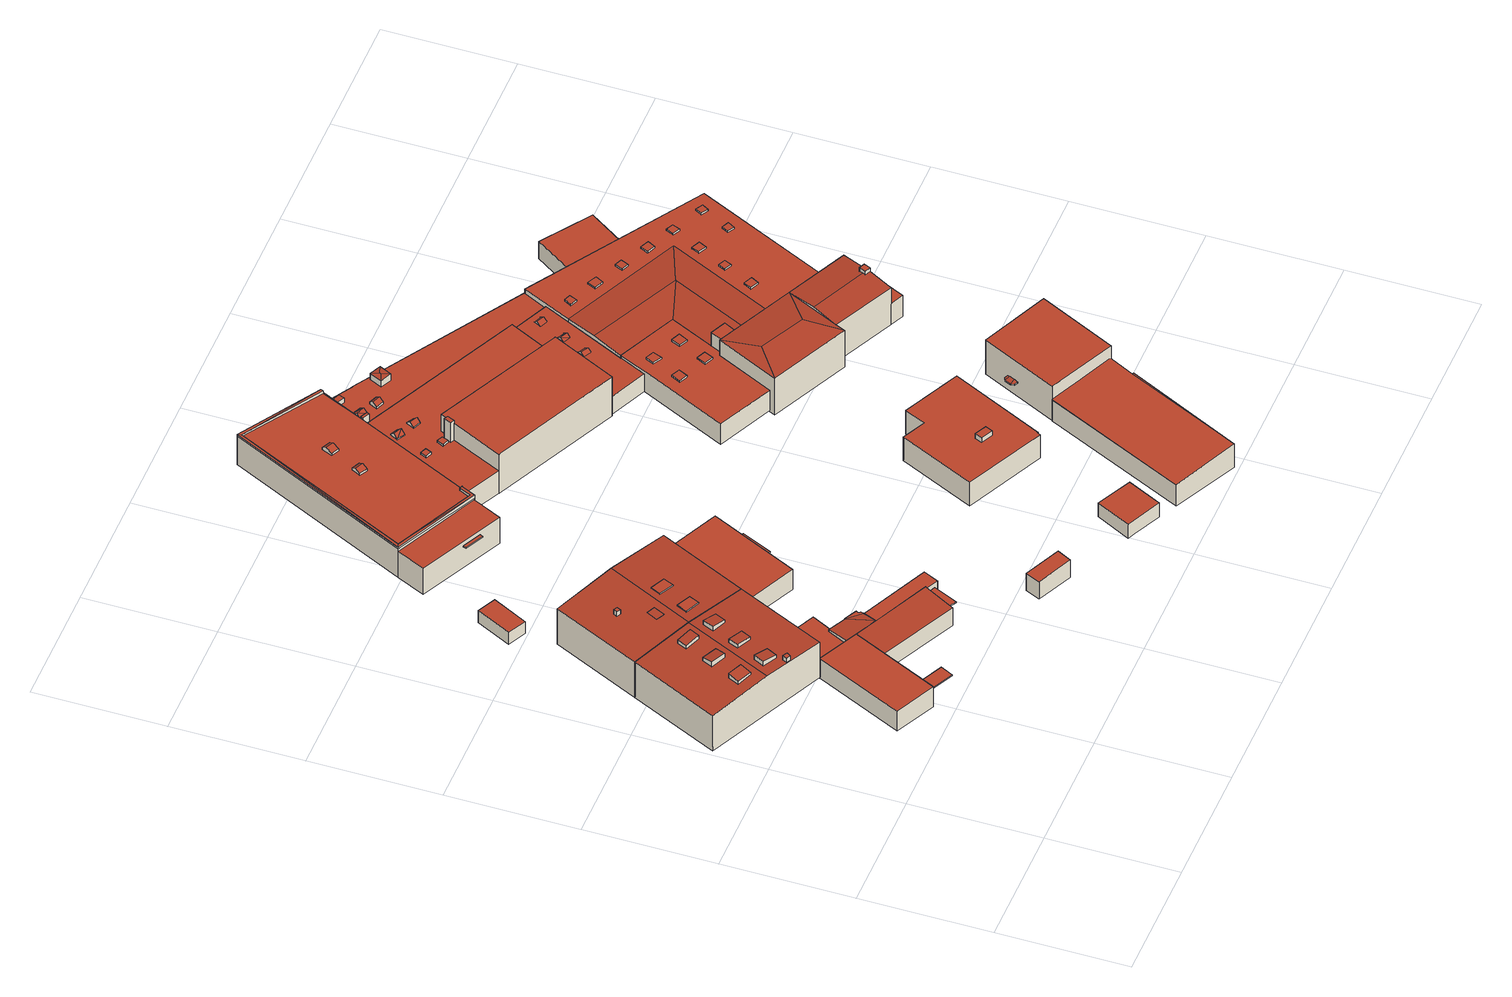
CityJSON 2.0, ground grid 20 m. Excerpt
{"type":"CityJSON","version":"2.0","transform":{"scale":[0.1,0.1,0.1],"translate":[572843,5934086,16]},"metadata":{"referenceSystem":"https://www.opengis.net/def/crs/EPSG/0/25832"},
"CityObjects":{
"building1":{"type":"Building","attributes":{"Grundfläche 2D":"310.039608","Grundhöhe NN":"16.755"},"children":["building1-1","building1-2","building1-3","building1-4","building1-5","building1-6","building1-7"],"geometry":[{"type":"Solid","lod":"3","boundaries":[[[[0,1,2,3]],[[1,4,5,2]],[[4,1,0,6,7]],[[5,4,7,8]],[[3,2,5,8,9]],[[0,3,9,6]],[[7,6,9,8]]]],"semantics":{"surfaces":[{"type":"RoofSurface"},{"type":"WallSurface"},{"type":"GroundSurface"}],"values":[[0,0,1,1,1,1,2]]}}]},
"building1-1":{"type":"BuildingInstallation","parents":["building1"],"geometry":[{"type":"MultiSurface","lod":"3","boundaries":[[[10,11,12,13]],[[13,12,14,15]],[[10,13,15,16]],[[11,10,16,17]],[[12,11,17,14]]],"semantics":{"surfaces":[{"type":"RoofSurface"},{"type":"WallSurface"}],"values":[0,1,1,1,1]}}]},
"building1-2":{"type":"BuildingInstallation","parents":["building1"],"geometry":[{"type":"MultiSurface","lod":"3","boundaries":[[[18,19,20,21]],[[21,20,22,23]],[[18,21,23,24]],[[19,18,24,25]],[[20,19,25,22]]],"semantics":{"surfaces":[{"type":"RoofSurface"},{"type":"WallSurface"}],"values":[0,1,1,1,1]}}]},
"building1-3":{"type":"BuildingInstallation","parents":["building1"],"geometry":[{"type":"MultiSurface","lod":"3","boundaries":[[[26,27,28,29]],[[29,28,30,31]],[[26,29,31,32]],[[27,26,32,33]],[[28,27,33,30]]],"semantics":{"surfaces":[{"type":"RoofSurface"},{"type":"WallSurface"}],"values":[0,1,1,1,1]}}]},
"building1-4":{"type":"BuildingInstallation","parents":["building1"],"geometry":[{"type":"MultiSurface","lod":"3","boundaries":[[[34,35,36,37]],[[37,36,38,39]],[[34,37,39,40]],[[35,34,40,41]],[[36,35,41,38]]],"semantics":{"surfaces":[{"type":"RoofSurface"},{"type":"WallSurface"}],"values":[0,1,1,1,1]}}]},
"building1-5":{"type":"BuildingInstallation","parents":["building1"],"geometry":[{"type":"MultiSurface","lod":"3","boundaries":[[[42,43,44,45]],[[46,47,44,43]],[[47,48,45,44]],[[42,45,48,49]],[[43,42,49,46]]],"semantics":{"surfaces":[{"type":"RoofSurface"},{"type":"WallSurface"}],"values":[0,1,1,1,1]}}]},
"building1-6":{"type":"BuildingInstallation","parents":["building1"],"geometry":[{"type":"MultiSurface","lod":"3","boundaries":[[[50,51,52,53]],[[54,55,53,52]],[[55,56,50,53]],[[51,50,56,57]],[[52,51,57,54]]],"semantics":{"surfaces":[{"type":"RoofSurface"},{"type":"WallSurface"}],"values":[0,1,1,1,1]}}]},
"building1-7":{"type":"BuildingInstallation","parents":["building1"],"geometry":[{"type":"MultiSurface","lod":"3","boundaries":[[[58,59,60,61]],[[61,60,62,63]],[[58,61,63,64]],[[59,58,64,65]],[[60,59,65,62]]],"semantics":{"surfaces":[{"type":"RoofSurface"},{"type":"WallSurface"}],"values":[0,1,1,1,1]}}]},
"building2":{"type":"Building","attributes":{"Grundfläche 2D":"172.678818","Grundhöhe NN":"16.724"},"children":["building2-1","building2-2"],"geometry":[{"type":"Solid","lod":"3","boundaries":[[[[66,67,68,69,70]],[[71,72,73,74,75,70]],[[66,70,76,77]],[[67,66,77,78]],[[68,67,78,79]],[[70,69,68,79,80,81,71]],[[74,73,72,82,83]],[[70,75,74,83,76]],[[72,71,81,82]],[[79,78,77,76,83,82,81,80]]]],"semantics":{"surfaces":[{"type":"RoofSurface"},{"type":"WallSurface"},{"type":"GroundSurface"}],"values":[[0,0,1,1,1,1,1,1,1,2]]}}]},
"building2-1":{"type":"BuildingInstallation","parents":["building2"],"geometry":[{"type":"MultiSurface","lod":"3","boundaries":[[[84,85,86,87]],[[88,89,87,86]],[[89,90,84,87]],[[90,91,85,84]],[[91,88,86,85]],[[91,90,89,88]]],"semantics":{"surfaces":[{"type":"RoofSurface"},{"type":"WallSurface"},{"type":"OuterCeilingSurface"}],"values":[0,1,1,1,1,2]}}]},
"building2-2":{"type":"BuildingInstallation","parents":["building2"],"geometry":[{"type":"MultiSurface","lod":"3","boundaries":[[[92,93,94,95]],[[96,97,92,95]],[[98,96,95,94]],[[97,99,93,92]],[[99,98,94,93]],[[99,97,96,98]]],"semantics":{"surfaces":[{"type":"RoofSurface"},{"type":"WallSurface"},{"type":"OuterCeilingSurface"}],"values":[0,1,1,1,1,2]}}]},
"building3":{"type":"Building","attributes":{"Grundfläche 2D":"310.205387","Grundhöhe NN":"16.750"},"children":["building3-1","building3-2","building3-3","building3-4"],"geometry":[{"type":"Solid","lod":"3","boundaries":[[[[100,101,0,102]],[[4,101,100,103]],[[102,0,6,104]],[[103,100,102,104,105]],[[4,103,105,7]],[[6,0,101,4,7]],[[104,6,7,105]]]],"semantics":{"surfaces":[{"type":"RoofSurface"},{"type":"WallSurface"},{"type":"GroundSurface"}],"values":[[0,0,1,1,1,1,2]]}}]},
"building3-1":{"type":"BuildingInstallation","parents":["building3"],"geometry":[{"type":"MultiSurface","lod":"3","boundaries":[[[106,107,108,109]],[[110,111,109,108]],[[111,112,106,109]],[[107,106,112,113]],[[108,107,113,110]]],"semantics":{"surfaces":[{"type":"RoofSurface"},{"type":"WallSurface"}],"values":[0,1,1,1,1]}}]},
"building3-2":{"type":"BuildingInstallation","parents":["building3"],"geometry":[{"type":"MultiSurface","lod":"3","boundaries":[[[114,115,116,117]],[[117,116,118,119]],[[114,117,119,120]],[[115,114,120,121]],[[116,115,121,118]]],"semantics":{"surfaces":[{"type":"RoofSurface"},{"type":"WallSurface"}],"values":[0,1,1,1,1]}}]},
"building3-3":{"type":"BuildingInstallation","parents":["building3"],"geometry":[{"type":"MultiSurface","lod":"3","boundaries":[[[122,123,124,125]],[[124,123,126]],[[126,127,125,124]],[[127,122,125]]],"semantics":{"surfaces":[{"type":"RoofSurface"},{"type":"WallSurface"}],"values":[0,1,1,1]}}]},
"building3-4":{"type":"BuildingInstallation","parents":["building3"],"geometry":[{"type":"MultiSurface","lod":"3","boundaries":[[[128,129,130,131]],[[131,130,132,133]],[[128,131,133,134]],[[129,128,134,135]],[[130,129,135,132]]],"semantics":{"surfaces":[{"type":"RoofSurface"},{"type":"WallSurface"}],"values":[0,1,1,1,1]}}]},
"building4":{"type":"Building","attributes":{"Grundfläche 2D":"18.936810","Grundhöhe NN":"16.841"},"geometry":[{"type":"Solid","lod":"3","boundaries":[[[[136,137,138,139]],[[140,141,139,138]],[[141,142,136,139]],[[142,143,137,136]],[[143,140,138,137]],[[143,142,141,140]]]],"semantics":{"surfaces":[{"type":"RoofSurface"},{"type":"WallSurface"},{"type":"GroundSurface"}],"values":[[0,1,1,1,1,2]]}}]},
"building5":{"type":"Building","attributes":{"Grundfläche 2D":"89.527961","Grundhöhe NN":"16.610"},"geometry":[{"type":"Solid","lod":"3","boundaries":[[[[144,145,146,147,148,149]],[[150,151,152,153,154]],[[155,156,157]],[[158,159,157,156,160,161]],[[162,163,156]],[[163,160,156]],[[164,160,163,165,166,167]],[[148,147,168,169]],[[149,148,169,170]],[[144,149,170,171]],[[145,144,171,172]],[[154,153,173,174]],[[150,154,174,175]],[[151,150,175,176]],[[153,152,177,173]],[[155,157,159,145,172,178,179]],[[151,162,156,155,179,177,152]],[[162,151,176,180,163]],[[165,163,180,181]],[[166,165,181,182]],[[167,166,182,183]],[[164,167,183,184]],[[160,164,184,185]],[[158,161,160,185,168,147,146]],[[158,146,145,159]],[[170,169,168,185,184,183,182,181,180,176,175,174,173,177,179,178,172,171]]]],"semantics":{"surfaces":[{"type":"RoofSurface"},{"type":"WallSurface"},{"type":"GroundSurface"}],"values":[[0,0,0,0,0,0,0,1,1,1,1,1,1,1,1,1,1,1,1,1,1,1,1,1,1,2]]}}]},
"building6":{"type":"Building","attributes":{"Grundfläche 2D":"149.419135","Grundhöhe NN":"16.743"},"children":["building6-1"],"geometry":[{"type":"Solid","lod":"3","boundaries":[[[[186,187,188,189]],[[187,186,190,191]],[[187,191,192,188]],[[189,188,192,193]],[[186,189,193,190]],[[191,190,193,192]]]],"semantics":{"surfaces":[{"type":"RoofSurface"},{"type":"WallSurface"},{"type":"GroundSurface"}],"values":[[0,1,1,1,1,2]]}}]},
"building6-1":{"type":"BuildingInstallation","parents":["building6"],"geometry":[{"type":"MultiSurface","lod":"3","boundaries":[[[194,195,196,197]],[[198,199,196,195]],[[199,200,197,196]],[[200,201,194,197]],[[201,198,195,194]],[[198,201,200,199]]],"semantics":{"surfaces":[{"type":"RoofSurface"},{"type":"WallSurface"},{"type":"OuterCeilingSurface"}],"values":[0,1,1,1,1,2]}}]},
"building7":{"type":"Building","attributes":{"Grundfläche 2D":"14.626536","Grundhöhe NN":"16.301"},"geometry":[{"type":"Solid","lod":"3","boundaries":[[[[202,203,204,205]],[[206,207,205,204]],[[207,208,202,205]],[[208,209,203,202]],[[209,206,204,203]],[[209,208,207,206]]]],"semantics":{"surfaces":[{"type":"RoofSurface"},{"type":"WallSurface"},{"type":"GroundSurface"}],"values":[[0,1,1,1,1,2]]}}]},
"building8":{"type":"Building","attributes":{"Grundfläche 2D":"34.923284","Grundhöhe NN":"16.672"},"geometry":[{"type":"Solid","lod":"3","boundaries":[[[[210,211,212,213,214]],[[215,216,214,213]],[[216,217,218,211,210,214]],[[218,219,212,211]],[[219,215,213,212]],[[219,218,217,216,215]]]],"semantics":{"surfaces":[{"type":"RoofSurface"},{"type":"WallSurface"},{"type":"GroundSurface"}],"values":[[0,1,1,1,1,2]]}}]},
"building9":{"type":"Building","attributes":{"Grundfläche 2D":"1410.122589","Grundhöhe NN":"16.759"},"children":["building9-1","building9-2","building9-3","building9-4","building9-5","building9-6","building9-7","building9-8","building9-9","building9-10","building9-11","building9-12","building9-13","building9-14","building9-15","building9-16"],"geometry":[{"type":"Solid","lod":"3","boundaries":[[[[220,221,222]],[[221,223,222]],[[224,221,220]],[[225,226,224]],[[226,221,224]],[[226,225,227,228,229,230,231]],[[232,233,234,235,236,237,238,239,240,241]],[[242,243,244,245,246,247,248,249,250,251,252,253,254]],[[255,256,257,258,259,260,261,262]],[[263,257,256]],[[264,265,266,267,268,269,270,271,272,273]],[[274,275,276,277]],[[278,279,280,281,282,283,284]],[[285,286,220,222]],[[286,287,224,220]],[[287,288,289,227,225,224]],[[289,290,255,229,228,227]],[[255,262,230,229]],[[231,230,262,261]],[[226,231,261,260]],[[221,226,260,259]],[[223,221,259,258]],[[258,257,285,222,223]],[[276,275,291,292]],[[276,292,293,277]],[[274,277,293,294]],[[245,244,295,296]],[[246,245,296,297]],[[247,246,297,298]],[[248,247,298,299]],[[249,248,299,300]],[[250,249,300,301]],[[251,250,301,302]],[[285,251,302,303,286]],[[286,303,291,275,287]],[[304,289,288,287,275,274,294]],[[237,254,253,263,256,255,290,289,304,305,239,238]],[[263,253,252,257]],[[257,252,251,285]],[[269,268,306,307]],[[270,269,307,308]],[[271,270,308,309]],[[310,295,244,264,273,272,271,309,311]],[[264,244,243,265]],[[267,278,284,312,306,268]],[[233,280,279,278,267,266,234]],[[241,240,313,314,282,281,280,233,232]],[[284,283,282,314,315,312]],[[242,236,235,234,266,265,243]],[[236,242,254,237]],[[240,239,305,313]],[[315,314,313,305,304,294,293,292,291,303,302,301,300,299,298,297,296,295,310,311,309,308,307,306,312]]]],"semantics":{"surfaces":[{"type":"RoofSurface"},{"type":"WallSurface"},{"type":"GroundSurface"}],"values":[[0,0,0,0,0,0,0,0,0,0,0,0,0,1,1,1,1,1,1,1,1,1,1,1,1,1,1,1,1,1,1,1,1,1,1,1,1,1,1,1,1,1,1,1,1,1,1,1,1,1,1,2]]}}]},
"building9-1":{"type":"BuildingInstallation","parents":["building9"],"geometry":[{"type":"MultiSurface","lod":"3","boundaries":[[[316,317,318,319]],[[320,316,319,321]],[[318,322,323,321,319]],[[323,324,320,321]],[[320,324,325,317,316]],[[325,322,318,317]]],"semantics":{"surfaces":[{"type":"RoofSurface"},{"type":"WallSurface"}],"values":[0,0,1,1,1,1]}}]},
"building9-2":{"type":"BuildingInstallation","parents":["building9"],"geometry":[{"type":"MultiSurface","lod":"3","boundaries":[[[326,327,328]],[[329,327,326]],[[330,328,331]],[[326,328,330]],[[327,331,328]],[[330,329,326]]],"semantics":{"surfaces":[{"type":"RoofSurface"},{"type":"WallSurface"}],"values":[0,0,0,0,1,1]}}]},
"building9-3":{"type":"BuildingInstallation","parents":["building9"],"geometry":[{"type":"MultiSurface","lod":"3","boundaries":[[[332,333,334,335]],[[336,332,335,337]],[[334,337,335]],[[336,333,332]]],"semantics":{"surfaces":[{"type":"RoofSurface"},{"type":"WallSurface"}],"values":[0,0,1,1]}}]},
"building9-4":{"type":"BuildingInstallation","parents":["building9"],"geometry":[{"type":"MultiSurface","lod":"3","boundaries":[[[338,339,340,341]],[[342,339,338,343]],[[341,343,338]],[[342,340,339]]],"semantics":{"surfaces":[{"type":"RoofSurface"},{"type":"WallSurface"}],"values":[0,0,1,1]}}]},
"building9-5":{"type":"BuildingInstallation","parents":["building9"],"geometry":[{"type":"MultiSurface","lod":"3","boundaries":[[[344,345,346,347]],[[347,346,348,349]],[[344,347,349,350]],[[345,344,350,351]],[[346,345,351,348]]],"semantics":{"surfaces":[{"type":"RoofSurface"},{"type":"WallSurface"}],"values":[0,1,1,1,1]}}]},
"building9-6":{"type":"BuildingInstallation","parents":["building9"],"geometry":[{"type":"MultiSurface","lod":"3","boundaries":[[[352,353,354]],[[355,354,356]],[[352,354,355]],[[355,356,357]],[[353,358,359,356,354]],[[359,360,357,356]],[[357,360,361,352,355]],[[361,358,353,352]]],"semantics":{"surfaces":[{"type":"RoofSurface"},{"type":"WallSurface"}],"values":[0,0,0,0,1,1,1,1]}}]},
"building9-7":{"type":"BuildingInstallation","parents":["building9"],"geometry":[{"type":"MultiSurface","lod":"3","boundaries":[[[362,363,364,365]],[[366,363,362,367]],[[368,369,365,364]],[[365,369,370,367,362]],[[366,367,370,371]],[[366,371,368,364,363]]],"semantics":{"surfaces":[{"type":"RoofSurface"},{"type":"WallSurface"}],"values":[0,0,1,1,1,1]}}]},
"building9-8":{"type":"BuildingInstallation","parents":["building9"],"geometry":[{"type":"MultiSurface","lod":"3","boundaries":[[[372,373,374,375]],[[374,241,232,375]],[[372,375,232,376]],[[373,372,376,377]],[[241,374,373,377]]],"semantics":{"surfaces":[{"type":"RoofSurface"},{"type":"WallSurface"}],"values":[0,1,1,1,1]}}]},
"building9-9":{"type":"BuildingInstallation","parents":["building9"],"geometry":[{"type":"MultiSurface","lod":"3","boundaries":[[[378,379,380,381]],[[381,380,382,383]],[[378,381,383,384]],[[379,378,384,385]],[[380,379,385,382]]],"semantics":{"surfaces":[{"type":"RoofSurface"},{"type":"WallSurface"}],"values":[0,1,1,1,1]}}]},
"building9-10":{"type":"BuildingInstallation","parents":["building9"],"geometry":[{"type":"MultiSurface","lod":"3","boundaries":[[[386,387,388,389]],[[390,387,386,391]],[[392,393,389,388]],[[389,393,394,391,386]],[[394,395,390,391]],[[390,395,392,388,387]]],"semantics":{"surfaces":[{"type":"RoofSurface"},{"type":"WallSurface"}],"values":[0,0,1,1,1,1]}}]},
"building9-11":{"type":"BuildingInstallation","parents":["building9"],"geometry":[{"type":"MultiSurface","lod":"3","boundaries":[[[396,397,398]],[[399,397,396]],[[400,398,401]],[[396,398,400]],[[397,402,403,401,398]],[[400,401,403,404]],[[400,404,405,399,396]],[[397,399,405,402]]],"semantics":{"surfaces":[{"type":"RoofSurface"},{"type":"WallSurface"}],"values":[0,0,0,0,1,1,1,1]}}]},
"building9-12":{"type":"BuildingInstallation","parents":["building9"],"geometry":[{"type":"MultiSurface","lod":"3","boundaries":[[[406,407,408,409]],[[410,411,409,408]],[[406,409,411,412]],[[412,413,407,406]],[[408,407,413,410]]],"semantics":{"surfaces":[{"type":"RoofSurface"},{"type":"WallSurface"}],"values":[0,1,1,1,1]}}]},
"building9-13":{"type":"BuildingInstallation","parents":["building9"],"geometry":[{"type":"MultiSurface","lod":"3","boundaries":[[[414,415,416,417]],[[417,416,418,419]],[[414,417,419,420]],[[420,421,415,414]],[[421,418,416,415]]],"semantics":{"surfaces":[{"type":"RoofSurface"},{"type":"WallSurface"}],"values":[0,1,1,1,1]}}]},
"building9-14":{"type":"BuildingInstallation","parents":["building9"],"geometry":[{"type":"MultiSurface","lod":"3","boundaries":[[[422,423,424]],[[422,425,426,423]],[[425,422,424,427]],[[425,427,426]],[[424,423,428,429]],[[427,424,429,430]],[[426,427,430,431]],[[423,426,431,428]]],"semantics":{"surfaces":[{"type":"RoofSurface"},{"type":"WallSurface"}],"values":[0,0,0,0,1,1,1,1]}}]},
"building9-15":{"type":"BuildingInstallation","parents":["building9"],"geometry":[{"type":"MultiSurface","lod":"3","boundaries":[[[432,433,434,435]],[[436,433,432,437]],[[438,439,435,434]],[[435,439,440,437,432]],[[440,441,436,437]],[[436,441,438,434,433]]],"semantics":{"surfaces":[{"type":"RoofSurface"},{"type":"WallSurface"}],"values":[0,0,1,1,1,1]}}]},
"building9-16":{"type":"BuildingInstallation","parents":["building9"],"geometry":[{"type":"MultiSurface","lod":"3","boundaries":[[[442,443,444,445]],[[446,447,445,444]],[[447,448,442,445]],[[448,449,443,442]],[[449,446,444,443]],[[449,448,447,446]]],"semantics":{"surfaces":[{"type":"RoofSurface"},{"type":"WallSurface"},{"type":"OuterCeilingSurface"}],"values":[0,1,1,1,1,2]}}]},
"building10":{"type":"Building","attributes":{"Grundfläche 2D":"208.791416","Grundhöhe NN":"16.507"},"children":["building10-1","building10-2"],"geometry":[{"type":"Solid","lod":"3","boundaries":[[[[450,451,452,453,454,455,456,457]],[[450,457,458,459]],[[451,450,459,460]],[[452,451,460,461]],[[452,461,462,453]],[[454,453,462,463]],[[455,454,463,464]],[[456,455,464,465]],[[457,456,465,458]],[[458,465,464,463,462,461,460,459]]]],"semantics":{"surfaces":[{"type":"RoofSurface"},{"type":"WallSurface"},{"type":"GroundSurface"}],"values":[[0,1,1,1,1,1,1,1,1,2]]}}]},
"building10-1":{"type":"BuildingInstallation","parents":["building10"],"geometry":[{"type":"MultiSurface","lod":"3","boundaries":[[[466,467,468,469]],[[469,468,470,471]],[[466,469,471,472]],[[467,466,472,473]],[[468,467,473,470]]],"semantics":{"surfaces":[{"type":"RoofSurface"},{"type":"WallSurface"}],"values":[0,1,1,1,1]}}]},
"building10-2":{"type":"BuildingInstallation","parents":["building10"],"geometry":[{"type":"MultiSurface","lod":"3","boundaries":[[[474,475,476,477]],[[478,479,476,475]],[[479,480,477,476]],[[480,481,474,477]],[[481,478,475,474]],[[478,481,480,479]]],"semantics":{"surfaces":[{"type":"RoofSurface"},{"type":"WallSurface"},{"type":"OuterCeilingSurface"}],"values":[0,1,1,1,1,2]}}]},
"building11":{"type":"Building","attributes":{"Grundfläche 2D":"415.793900","Grundhöhe NN":"16.498"},"children":["building11-1"],"geometry":[{"type":"Solid","lod":"3","boundaries":[[[[482,483,484,485,486]],[[482,487,483]],[[488,486,485]],[[489,490,491,492]],[[490,489,493,494]],[[485,491,490,494,495]],[[496,492,491,485,484,497]],[[489,492,496,493]],[[484,483,498,497]],[[488,485,495,499]],[[486,488,499,500]],[[482,486,500,501]],[[487,482,501,502]],[[483,487,502,498]],[[498,502,501,500,499,495,494,493,496,497]]]],"semantics":{"surfaces":[{"type":"RoofSurface"},{"type":"WallSurface"},{"type":"GroundSurface"}],"values":[[0,0,0,0,1,1,1,1,1,1,1,1,1,1,2]]}}]},
"building11-1":{"type":"BuildingInstallation","parents":["building11"],"geometry":[{"type":"MultiSurface","lod":"3","boundaries":[[[503,504,505,506]],[[507,503,506,508]],[[509,507,508,510]],[[508,506,505,511,512,510]],[[509,510,512,513]],[[507,509,513,514]],[[503,507,514,515]],[[504,503,515,516]],[[505,504,516,511]],[[514,513,512,511,516,515]]],"semantics":{"surfaces":[{"type":"RoofSurface"},{"type":"WallSurface"},{"type":"OuterCeilingSurface"}],"values":[0,0,0,1,1,1,1,1,1,2]}}]},
"building12":{"type":"Building","attributes":{"Grundfläche 2D":"189.139112","Grundhöhe NN":"16.852"},"children":["building12-1","building12-2","building12-3","building12-4"],"geometry":[{"type":"Solid","lod":"3","boundaries":[[[[517,518,519,520,521,522,523,524]],[[519,518,525,526]],[[521,520,519,526,527]],[[522,521,527,528]],[[523,522,528,529]],[[524,523,529,530]],[[518,517,524,530,531,525]],[[530,529,528,527,526,525,531]]]],"semantics":{"surfaces":[{"type":"RoofSurface"},{"type":"WallSurface"},{"type":"GroundSurface"}],"values":[[0,1,1,1,1,1,1,2]]}}]},
"building12-1":{"type":"BuildingInstallation","parents":["building12"],"geometry":[{"type":"MultiSurface","lod":"3","boundaries":[[[532,533,534,535]],[[536,537,533,532,538]],[[537,539,534,533]],[[540,535,534,539,541]],[[540,538,532,535]]],"semantics":{"surfaces":[{"type":"RoofSurface"},{"type":"WallSurface"}],"values":[0,1,1,1,1]}}]},
"building12-2":{"type":"BuildingInstallation","parents":["building12"],"geometry":[{"type":"MultiSurface","lod":"3","boundaries":[[[542,543,544,545]],[[546,547,543,542,548]],[[547,549,544,543]],[[549,550,545,544]],[[550,548,542,545]]],"semantics":{"surfaces":[{"type":"RoofSurface"},{"type":"WallSurface"}],"values":[0,1,1,1,1]}}]},
"building12-3":{"type":"BuildingInstallation","parents":["building12"],"geometry":[{"type":"MultiSurface","lod":"3","boundaries":[[[551,552,553,554]],[[554,553,555,556]],[[551,554,556,557]],[[552,551,557,558]],[[553,552,558,555]]],"semantics":{"surfaces":[{"type":"RoofSurface"},{"type":"WallSurface"}],"values":[0,1,1,1,1]}}]},
"building12-4":{"type":"BuildingInstallation","parents":["building12"],"geometry":[{"type":"MultiSurface","lod":"3","boundaries":[[[559,560,561,562]],[[562,561,563,564]],[[559,562,564,565]],[[560,559,565,566]],[[561,560,566,563]]],"semantics":{"surfaces":[{"type":"RoofSurface"},{"type":"WallSurface"}],"values":[0,1,1,1,1]}}]},
"building13":{"type":"Building","attributes":{"Grundfläche 2D":"1043.724140","Grundhöhe NN":"16.682"},"children":["building13-1","building13-2","building13-3","building13-4","building13-5","building13-6","building13-7","building13-8","building13-9","building13-10","building13-11","building13-12"],"geometry":[{"type":"Solid","lod":"3","boundaries":[[[[567,568,569,570,571,572,573,574,575,576,577]],[[567,577,578,579]],[[576,580,578,577]],[[578,580,581,582,519,518]],[[583,584,585,579,578,518]],[[586,587,588,589,590,591]],[[592,593,594,590,589,588]],[[595,596,597,598]],[[599,600,601]],[[587,601,600,602]],[[599,603,602,600]],[[592,587,602,603]],[[571,570,604,605]],[[572,571,605,606]],[[573,572,606,607]],[[574,573,607,608]],[[596,609,610,575,574,608,611,597]],[[576,575,610,612]],[[598,597,611,613]],[[595,598,613,614]],[[596,595,614,609]],[[615,582,581,580,576,612,616]],[[617,518,519,582,615,618]],[[619,584,583,518,617,620]],[[592,588,587]],[[592,621,604,570,593]],[[591,590,594,593,570,569,586]],[[586,569,568,587]],[[599,601,622,623]],[[603,599,623,624]],[[603,624,621,592]],[[579,585,584,619,622,601,587,568,567]],[[619,620,617,618,615,616,612,610,609,614,613,611,608,607,606,605,604,621,624,623,622]]]],"semantics":{"surfaces":[{"type":"RoofSurface"},{"type":"WallSurface"},{"type":"GroundSurface"}],"values":[[0,0,0,0,0,0,0,0,0,0,0,0,1,1,1,1,1,1,1,1,1,1,1,1,1,1,1,1,1,1,1,1,2]]}}]},
"building13-1":{"type":"BuildingInstallation","parents":["building13"],"geometry":[{"type":"MultiSurface","lod":"3","boundaries":[[[625,626,627,628]],[[628,627,629,630]],[[625,628,630,631]],[[626,625,631,632]],[[627,626,632,629]]],"semantics":{"surfaces":[{"type":"RoofSurface"},{"type":"WallSurface"}],"values":[0,1,1,1,1]}}]},
"building13-2":{"type":"BuildingInstallation","parents":["building13"],"geometry":[{"type":"MultiSurface","lod":"3","boundaries":[[[633,634,635,636]],[[636,635,637,638]],[[633,636,638,639]],[[634,633,639,640]],[[635,634,640,637]]],"semantics":{"surfaces":[{"type":"RoofSurface"},{"type":"WallSurface"}],"values":[0,1,1,1,1]}}]},
"building13-3":{"type":"BuildingInstallation","parents":["building13"],"geometry":[{"type":"MultiSurface","lod":"3","boundaries":[[[641,642,643,644]],[[644,643,645,646]],[[641,644,646,647]],[[642,641,647,648]],[[643,642,648,645]]],"semantics":{"surfaces":[{"type":"RoofSurface"},{"type":"WallSurface"}],"values":[0,1,1,1,1]}}]},
"building13-4":{"type":"BuildingInstallation","parents":["building13"],"geometry":[{"type":"MultiSurface","lod":"3","boundaries":[[[649,650,651,652]],[[652,651,653,654]],[[654,655,649,652]],[[655,656,650,649]],[[651,650,656,653]]],"semantics":{"surfaces":[{"type":"RoofSurface"},{"type":"WallSurface"}],"values":[0,1,1,1,1]}}]},
"building13-5":{"type":"BuildingInstallation","parents":["building13"],"geometry":[{"type":"MultiSurface","lod":"3","boundaries":[[[657,658,659,660]],[[661,662,660,659]],[[657,660,662,663]],[[658,657,663,664]],[[664,661,659,658]]],"semantics":{"surfaces":[{"type":"RoofSurface"},{"type":"WallSurface"}],"values":[0,1,1,1,1]}}]},
"building13-6":{"type":"BuildingInstallation","parents":["building13"],"geometry":[{"type":"MultiSurface","lod":"3","boundaries":[[[665,666,667,668]],[[668,667,669,670]],[[670,671,665,668]],[[671,672,666,665]],[[667,666,672,669]]],"semantics":{"surfaces":[{"type":"RoofSurface"},{"type":"WallSurface"}],"values":[0,1,1,1,1]}}]},
"building13-7":{"type":"BuildingInstallation","parents":["building13"],"geometry":[{"type":"MultiSurface","lod":"3","boundaries":[[[673,674,675,676]],[[676,675,677,678]],[[673,676,678,679]],[[674,673,679,680]],[[675,674,680,677]]],"semantics":{"surfaces":[{"type":"RoofSurface"},{"type":"WallSurface"}],"values":[0,1,1,1,1]}}]},
"building13-8":{"type":"BuildingInstallation","parents":["building13"],"geometry":[{"type":"MultiSurface","lod":"3","boundaries":[[[681,682,683,684]],[[684,683,685,686]],[[681,684,686,687]],[[682,681,687,688]],[[683,682,688,685]]],"semantics":{"surfaces":[{"type":"RoofSurface"},{"type":"WallSurface"}],"values":[0,1,1,1,1]}}]},
"building13-9":{"type":"BuildingInstallation","parents":["building13"],"geometry":[{"type":"MultiSurface","lod":"3","boundaries":[[[689,690,691,692]],[[692,691,693,694]],[[689,692,694,695]],[[690,689,695,696]],[[691,690,696,693]]],"semantics":{"surfaces":[{"type":"RoofSurface"},{"type":"WallSurface"}],"values":[0,1,1,1,1]}}]},
"building13-10":{"type":"BuildingInstallation","parents":["building13"],"geometry":[{"type":"MultiSurface","lod":"3","boundaries":[[[697,698,699,700]],[[700,699,701,702]],[[697,700,702,703]],[[698,697,703,704]],[[699,698,704,701]]],"semantics":{"surfaces":[{"type":"RoofSurface"},{"type":"WallSurface"}],"values":[0,1,1,1,1]}}]},
"building13-11":{"type":"BuildingInstallation","parents":["building13"],"geometry":[{"type":"MultiSurface","lod":"3","boundaries":[[[705,706,707,708]],[[708,707,585,709]],[[709,583,705,708]],[[583,584,706,705]],[[584,585,707,706]]],"semantics":{"surfaces":[{"type":"RoofSurface"},{"type":"WallSurface"}],"values":[0,1,1,1,1]}}]},
"building13-12":{"type":"BuildingInstallation","parents":["building13"],"geometry":[{"type":"MultiSurface","lod":"3","boundaries":[[[710,711,712,713,714]],[[590,591,712,711,594]],[[591,715,713,712]],[[713,715,716,589,717,710,714]],[[717,594,711,710]]],"semantics":{"surfaces":[{"type":"RoofSurface"},{"type":"WallSurface"}],"values":[0,1,1,1,1]}}]}
},
"vertices":[
[254,532,74],[162,575,79],[99,438,79],[191,395,74],[68,619,74],[4,483,74],[254,532,8],[68,619,8],[4,483,8],[191,395,8],
[101,477,86],[79,487,86],[71,470,83],[94,460,83],[71,470,77],[94,460,79],[101,477,79],[79,487,77],
[138,430,85],[135,423,85],[141,420,85],[145,426,85],[141,420,77],[145,426,77],[138,430,77],[135,423,77],
[180,529,83],[187,545,83],[165,555,87],[158,538,87],[165,555,79],[158,538,79],[180,529,78],[187,545,78],
[99,532,83],[92,516,86],[114,505,86],[122,521,83],[114,505,79],[122,521,79],[99,532,77],[92,516,77],
[138,439,83],[146,455,83],[124,466,87],[116,450,87],[146,455,78],[124,466,79],[116,450,79],[138,439,78],
[113,561,83],[136,551,86],[143,566,86],[120,576,83],[143,566,79],[120,576,77],[113,561,77],[136,551,79],
[137,495,86],[160,485,83],[167,500,83],[143,510,86],[167,500,78],[143,510,79],[137,495,79],[160,485,78],
[191,395,44],[128,260,44],[190,230,44],[192,233,44],[253,365,44],[231,318,40],[351,260,40],[373,307,44],[374,308,44],[290,347,44],[253,365,7],[191,395,7],[128,260,7],[190,230,7],[192,233,7],[231,318,7],[351,260,7],[374,308,7],
[201,252,39],[192,233,39],[227,216,39],[236,235,39],[227,216,37],[236,235,37],[201,252,37],[192,233,37],
[357,271,32],[372,263,32],[389,300,32],[373,307,32],[373,307,30],[357,271,30],[389,300,30],[372,263,30],
[227,711,80],[162,575,80],[318,668,74],[131,755,74],[318,668,8],[131,755,8],
[145,678,85],[142,672,85],[148,669,85],[151,675,85],[148,669,77],[151,675,77],[145,678,77],[142,672,77],
[210,591,80],[187,601,81],[180,585,81],[203,575,80],[180,585,79],[203,575,78],[210,591,78],[187,601,79],
[161,635,79],[153,618,79],[165,612,80],[173,629,80],[165,612,79],[173,629,79],
[201,631,81],[224,620,80],[231,636,80],[208,646,81],[231,636,78],[208,646,79],[201,631,79],[224,620,78],
[135,871,30],[108,817,30],[136,803,30],[163,857,30],[136,803,8],[163,857,8],[135,871,8],[108,817,8],
[191,395,35],[238,372,35],[254,405,35],[258,403,35],[274,435,35],[221,460,35],[305,370,37],[301,371,37],[291,350,37],[397,299,37],[408,322,37],[290,347,41],[291,350,41],[253,365,41],[254,405,39],[238,372,41],[281,391,39],[258,403,39],[301,371,39],[300,371,39],[282,392,39],[302,376,39],[299,378,39],[301,382,39],[258,403,6],[274,435,6],[221,460,6],[191,395,6],[238,372,6],[397,299,6],[408,322,6],[305,370,6],[301,371,6],[291,350,6],[253,365,6],[290,347,6],[300,371,6],[302,376,6],[299,378,6],[301,382,6],[282,392,6],[281,391,6],
[254,532,44],[344,490,44],[408,626,44],[318,668,44],[254,532,7],[344,490,7],[408,626,7],[318,668,7],
[392,579,41],[387,581,41],[365,535,41],[370,532,41],[387,581,39],[365,535,39],[370,532,39],[392,579,39],
[455,191,35],[445,169,35],[499,143,36],[510,165,36],[499,143,3],[510,165,3],[455,191,3],[445,169,3],
[606,89,33],[650,69,33],[675,121,33],[622,147,33],[595,94,33],[622,147,7],[595,94,7],[606,89,7],[650,69,7],[675,121,7],
[317,1287,65],[318,1281,65],[440,1210,65],[438,1206,65],[181,1004,65],[313,941,65],[187,1006,65],[314,941,65],[324,962,65],[325,963,65],[321,965,65],[312,947,65],[427,1021,50],[433,1033,50],[629,940,50],[664,1013,50],[665,1014,50],[407,1136,50],[325,963,50],[324,962,50],[385,932,50],[422,1010,50],[665,1014,38],[664,1013,38],[723,986,38],[741,1023,38],[741,1024,38],[487,1181,38],[487,1180,38],[448,1204,38],[448,1205,38],[440,1210,38],[439,1209,38],[441,1208,38],[407,1136,38],[325,963,60],[407,1136,60],[439,1209,60],[438,1206,60],[318,1281,62],[187,1006,62],[312,947,60],[321,965,60],[441,1208,60],[723,986,41],[664,1013,41],[629,940,41],[631,939,41],[584,841,41],[643,814,41],[662,855,41],[661,855,41],[662,857,41],[705,947,41],[313,941,57],[181,1004,57],[161,960,57],[292,897,57],[631,939,81],[629,940,81],[433,1033,81],[385,932,81],[385,931,81],[389,930,81],[583,839,81],[440,1210,60],[317,1287,62],[181,1004,62],[313,941,60],[314,941,60],[324,962,60],[181,1004,8],[161,960,8],[292,897,8],[313,941,8],[723,986,8],[741,1023,8],[741,1024,8],[487,1181,8],[487,1180,8],[448,1204,8],[448,1205,8],[440,1210,8],[317,1287,8],[314,941,8],[324,962,8],[584,841,8],[643,814,8],[662,855,8],[661,855,8],[705,947,8],[662,857,8],[583,839,8],[385,932,8],[385,931,8],[389,930,8],
[316,1104,70],[320,1111,65],[308,1117,65],[304,1110,70],[313,1097,65],[301,1103,65],[308,1117,61],[301,1103,61],[313,1097,61],[320,1111,61],
[679,939,46],[670,951,41],[667,944,46],[682,945,41],[676,934,41],[665,939,41],
[650,908,46],[647,903,41],[659,897,41],[661,902,46],[653,914,41],[664,909,41],
[686,985,46],[698,980,46],[701,986,41],[689,991,41],[695,974,41],[683,979,41],
[410,1030,54],[405,1020,54],[415,1016,54],[419,1026,54],[415,1016,50],[419,1026,50],[410,1030,50],[405,1020,50],
[414,1089,52],[402,1095,52],[399,1089,58],[411,1083,58],[396,1083,52],[408,1077,52],[402,1095,50],[396,1083,50],[408,1077,50],[414,1089,50],
[428,1076,58],[439,1070,58],[442,1076,52],[431,1082,52],[437,1065,52],[425,1070,52],[442,1076,50],[431,1082,50],[425,1070,50],[437,1065,50],
[421,1024,87],[416,1013,87],[422,1010,87],[427,1021,87],[421,1024,50],[416,1013,50],
[380,1043,54],[376,1034,54],[385,1030,54],[389,1039,54],[385,1030,50],[389,1039,50],[380,1043,50],[376,1034,50],
[459,1141,47],[471,1136,47],[474,1142,42],[462,1147,42],[468,1130,42],[456,1135,42],[474,1142,38],[462,1147,38],[456,1135,38],[468,1130,38],
[443,1149,47],[433,1161,42],[430,1154,47],[446,1155,42],[440,1143,42],[428,1149,42],[433,1161,38],[428,1149,38],[440,1143,38],[446,1155,38],
[441,1196,47],[437,1188,47],[453,1181,47],[456,1190,47],[453,1181,38],[456,1190,38],[441,1196,38],[437,1188,38],
[416,1140,55],[426,1135,55],[428,1139,55],[418,1144,55],[428,1139,38],[418,1144,38],[416,1140,38],[426,1135,38],
[511,1148,51],[499,1144,50],[516,1136,50],[512,1151,51],[508,1163,50],[525,1155,50],[499,1144,38],[516,1136,38],[525,1155,38],[508,1163,38],
[329,1162,70],[341,1156,70],[345,1163,65],[332,1169,65],[337,1147,65],[325,1153,65],[345,1163,61],[332,1169,61],[325,1153,61],[337,1147,61],
[227,922,50],[256,908,50],[258,913,50],[229,927,50],[258,913,48],[229,927,48],[227,922,48],[256,908,48],
[706,262,49],[708,266,49],[709,266,49],[777,409,49],[689,451,49],[674,419,49],[638,436,49],[584,320,49],[584,320,5],[706,262,5],[708,266,5],[709,266,5],[777,409,5],[689,451,5],[674,419,5],[638,436,5],
[682,323,58],[687,334,58],[669,343,58],[664,332,58],[669,343,49],[664,332,49],[682,323,49],[687,334,49],
[772,374,20],[762,379,21],[751,355,21],[761,351,20],[762,379,18],[751,355,18],[761,351,18],[772,374,18],
[779,7,49],[863,185,49],[882,224,49],[782,272,45],[680,55,45],[865,184,49],[781,272,45],[940,342,71],[838,389,69],[782,272,69],[883,223,71],[940,342,5],[838,389,5],[782,272,5],[883,223,5],[882,224,5],[863,185,5],[781,272,5],[680,55,5],[779,7,5],[865,184,5],
[805,341,31],[806,335,31],[811,333,32],[813,338,33],[809,350,31],[818,346,33],[814,353,31],[819,350,32],[811,333,29],[819,350,29],[814,353,29],[809,350,29],[805,341,29],[806,335,29],
[721,745,47],[753,813,46],[662,855,46],[643,814,47],[579,680,47],[665,640,47],[707,728,47],[712,726,47],[753,813,9],[662,855,9],[579,680,9],[665,640,9],[707,728,9],[712,726,9],[721,745,9],
[697,734,50],[703,748,50],[690,754,50],[683,740,50],[699,738,47],[703,748,47],[697,734,47],[690,754,47],[683,740,47],[689,752,47],
[666,820,50],[660,807,50],[673,800,50],[679,814,50],[663,814,46],[660,807,47],[666,820,46],[673,800,47],[679,814,46],
[718,779,50],[725,793,50],[711,799,50],[705,785,50],[711,799,47],[705,785,47],[718,779,47],[725,793,47],
[658,769,50],[645,775,50],[638,761,50],[651,755,50],[638,761,47],[651,755,47],[658,769,47],[645,775,47],
[807,681,46],[828,671,46],[923,626,46],[884,543,46],[905,534,46],[953,636,46],[909,657,46],[1003,858,46],[741,1023,46],[705,947,46],[892,862,46],[824,834,50],[762,702,50],[683,901,50],[662,857,46],[661,855,46],[721,745,46],[712,726,46],[735,715,48],[923,626,76],[828,671,76],[808,628,80],[895,588,80],[904,584,80],[906,590,79],[789,588,76],[884,543,76],[902,580,79],[843,1040,39],[805,983,40],[881,935,40],[918,989,39],[661,631,76],[709,668,81],[707,728,76],[779,634,81],[783,574,76],[884,543,7],[905,534,7],[953,636,7],[909,657,7],[1003,858,7],[805,983,7],[741,1023,7],[881,935,7],[705,947,7],[918,989,7],[843,1040,7],[661,855,7],[662,857,7],[753,813,7],[662,855,7],[712,726,7],[721,745,7],[789,588,7],[707,728,7],[661,631,7],[783,574,7],
[916,881,49],[911,869,49],[922,864,49],[927,876,49],[922,864,46],[927,876,46],[916,881,46],[911,869,46],
[874,790,49],[869,779,49],[880,774,49],[885,785,49],[880,774,46],[885,785,46],[874,790,46],[869,779,46],
[946,811,49],[941,801,49],[951,795,49],[957,806,49],[951,795,46],[957,806,46],[946,811,46],[941,801,46],
[889,824,49],[901,818,49],[907,830,49],[894,836,49],[907,830,46],[894,836,46],[889,824,46],[901,818,46],
[865,890,49],[878,884,49],[884,896,49],[871,902,49],[884,896,46],[871,902,46],[865,890,46],[878,884,46],
[742,948,49],[747,960,49],[737,964,49],[731,953,49],[737,964,46],[731,953,46],[742,948,46],[747,960,46],
[865,739,49],[852,745,49],[846,733,49],[859,727,49],[846,733,46],[859,727,46],[865,739,46],[852,745,46],
[780,946,49],[774,933,49],[788,927,49],[794,939,49],[788,927,46],[794,939,46],[780,946,46],[774,933,46],
[826,923,49],[821,911,49],[832,906,49],[837,918,49],[832,906,46],[837,918,46],[826,923,46],[821,911,46],
[967,857,49],[962,847,49],[972,841,49],[978,851,49],[972,841,46],[978,851,46],[967,857,46],[962,847,46],
[721,745,72],[712,726,72],[735,715,72],[745,734,72],[745,734,48],
[893,584,86],[902,580,86],[906,590,86],[897,594,86],[897,593,86],[897,594,79],[897,593,79],[893,584,79]
]}
